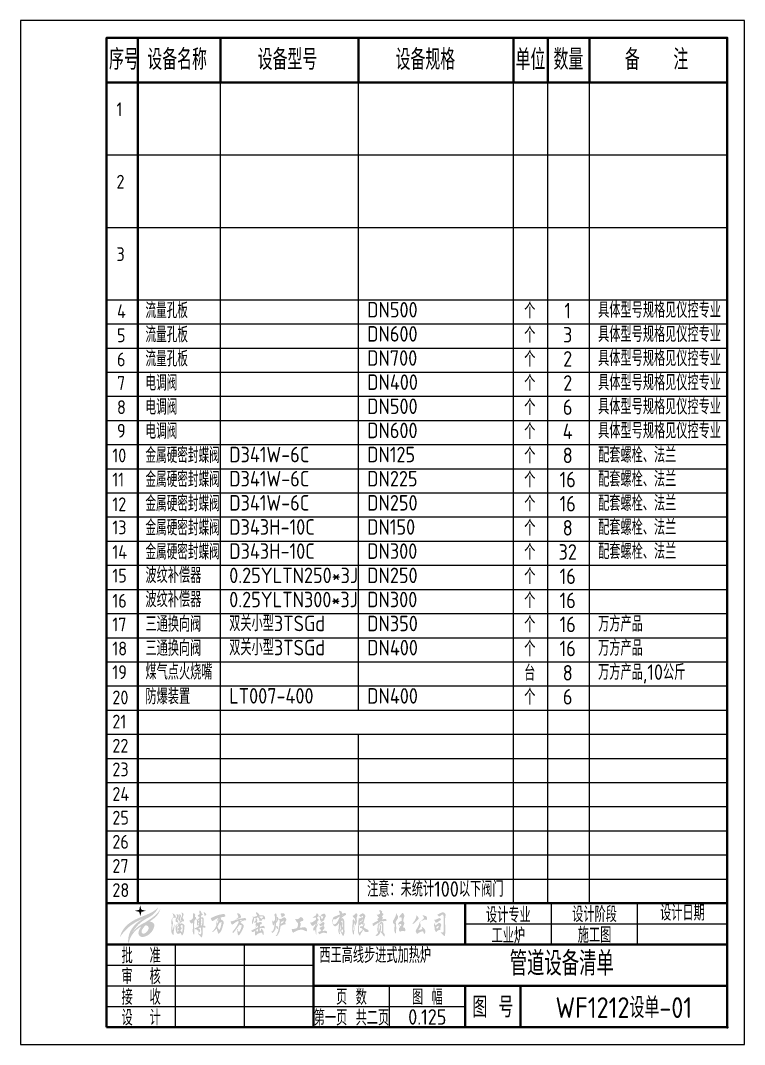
# Model space of a CAD drawing. Header units: millimetres. Extents: x 25792 to 46792, y 144 to 29844.
import ezdxf
from ezdxf.enums import TextEntityAlignment as Align

# ---------------------------------------------------------------- set-up
doc = ezdxf.new("R2010")
doc.units = ezdxf.units.MM
for name, color, linetype, lineweight in [('BIAOZHU', 3, 'Continuous', 25), ('SHI', 7, 'Continuous', 40), ('WEN', 3, 'Continuous', 20), ('XI', 2, 'Continuous', 20)]:
    doc.layers.add(name, color=color, linetype=linetype, lineweight=lineweight)
doc.styles.add('GB', font='gbenor.shx', dxfattribs={"bigfont": 'gbcbig.shx'})

# ---------------------------------------------------------------- blocks, each defined once
blk = doc.blocks.new('WFTB')
h = blk.add_hatch(color=256)
edge = h.paths.add_edge_path()
edge.add_line((4.99, 8.84), (5.27, 9.03))
edge.add_line((5.27, 9.03), (5.49, 9.16))
edge.add_line((5.49, 9.16), (5.66, 9.29))
edge.add_line((5.66, 9.29), (5.92, 9.5))
edge.add_line((5.92, 9.5), (6.09, 9.64))
edge.add_line((6.09, 9.64), (6.35, 9.88))
edge.add_line((6.35, 9.88), (6.55, 10.08))
edge.add_line((6.55, 10.08), (6.8, 10.37))
edge.add_line((6.8, 10.37), (6.99, 10.61))
edge.add_line((6.99, 10.61), (7.27, 11.04))
edge.add_line((7.27, 11.04), (7.34, 11.15))
edge.add_line((7.34, 11.15), (7.46, 11.39))
edge.add_line((7.46, 11.39), (7.53, 11.56))
edge.add_line((7.53, 11.56), (7.6, 11.73))
edge.add_line((7.6, 11.73), (7.64, 11.81))
edge.add_spline(control_points=[(7.64, 11.81), (7.25, 11.45), (6.58, 10.85), (5.48, 10.22), (4.06, 9.55), (2.04, 8.72), (-1.11, 7.4), (-3.77, 5.06), (-4.5, 2.84), (-4.72, 2.16)], knot_values=[0, 0, 0, 0, 1.604101, 2.678456, 3.780824, 6.311492, 9.22125, 14.086272, 16.204699, 16.204699, 16.204699, 16.204699], degree=3, periodic=0)
edge.add_spline(control_points=[(-4.72, 2.16), (-4.62, 2.32), (-4.39, 2.69), (-3.98, 3.23), (-3.57, 3.75), (-3.14, 4.23), (-2.63, 4.76), (-2.05, 5.32), (-1.31, 5.91), (-0.68, 6.4), (0.02, 6.82), (0.52, 7.18), (1.03, 7.4), (1.39, 7.61), (1.76, 7.76), (2.16, 7.96), (2.45, 8.06), (2.61, 8.12)], knot_values=[0, 0, 0, 0, 0.576689, 1.297224, 2.032502, 2.572085, 3.231268, 4.231433, 4.979622, 6.077618, 6.617233, 7.429954, 7.928997, 8.270938, 8.665934, 9.119152, 9.607991, 9.607991, 9.607991, 9.607991], degree=3, periodic=0)
edge.add_spline(control_points=[(2.61, 8.12), (2.57, 8.09), (2.44, 8), (2.17, 7.85), (1.82, 7.61), (1.45, 7.34), (1.15, 7.12), (0.91, 6.91), (0.65, 6.67), (0.35, 6.4), (0.05, 6.09), (-0.23, 5.78), (-0.48, 5.45), (-0.75, 5.09), (-0.96, 4.75), (-1.19, 4.37), (-1.35, 4.04), (-1.48, 3.7), (-1.62, 3.38), (-1.74, 2.99), (-1.84, 2.58), (-1.92, 2.23), (-1.97, 1.91), (-2, 1.58), (-2.02, 1.2), (-2.01, 0.82), (-1.99, 0.48), (-1.96, 0.19), (-1.92, 0), (-1.9, -0.09)], knot_values=[0, 0, 0, 0, 0.128958, 0.481621, 0.93778, 1.400486, 1.826356, 2.067748, 2.376321, 2.867729, 3.284465, 3.670247, 4.120371, 4.512962, 5.024892, 5.335181, 5.843147, 6.098574, 6.439204, 6.899326, 7.322092, 7.691363, 7.983163, 8.300005, 8.686315, 9.106504, 9.431813, 9.712843, 9.999173, 9.999173, 9.999173, 9.999173], degree=3, periodic=0)
edge.add_spline(control_points=[(-1.9, -0.09), (-1.88, 0.01), (-1.84, 0.24), (-1.78, 0.57), (-1.69, 0.93), (-1.58, 1.31), (-1.43, 1.71), (-1.25, 2.1), (-1.08, 2.46), (-0.88, 2.79), (-0.68, 3.11), (-0.45, 3.41), (-0.23, 3.71), (0.03, 4.01), (0.32, 4.32), (0.62, 4.61), (0.91, 4.85), (1.16, 5.06), (1.44, 5.25), (1.68, 5.42), (1.94, 5.57), (2.13, 5.67), (2.24, 5.73), (2.27, 5.75)], knot_values=[0.00022, 0.00022, 0.00022, 0.00022, 0.317577, 0.677635, 1.014873, 1.447079, 1.835842, 2.31047, 2.725703, 3.048681, 3.454171, 3.842246, 4.200846, 4.569288, 5.029229, 5.489121, 5.805622, 6.175091, 6.453893, 6.806286, 7.084977, 7.333686, 7.452258, 7.452258, 7.452258, 7.452258], degree=3, periodic=0)
edge.add_line((2.27, 5.75), (2.14, 5.59))
edge.add_line((2.14, 5.59), (1.98, 5.36))
edge.add_line((1.98, 5.36), (1.81, 5.08))
edge.add_line((1.81, 5.08), (1.64, 4.78))
edge.add_line((1.64, 4.78), (1.53, 4.53))
edge.add_line((1.53, 4.53), (1.44, 4.29))
edge.add_line((1.44, 4.29), (1.39, 4.12))
edge.add_line((1.39, 4.12), (1.36, 4))
edge.add_line((1.36, 4), (1.33, 3.81))
edge.add_line((1.33, 3.81), (1.32, 3.68))
edge.add_line((1.32, 3.68), (1.32, 3.58))
edge.add_line((1.32, 3.58), (1.32, 3.45))
edge.add_line((1.32, 3.45), (1.36, 3.26))
edge.add_line((1.36, 3.26), (1.39, 3.17))
edge.add_line((1.39, 3.17), (1.42, 3.07))
edge.add_line((1.42, 3.07), (1.47, 2.98))
edge.add_line((1.47, 2.98), (1.54, 2.87))
edge.add_line((1.54, 2.87), (1.65, 2.74))
edge.add_line((1.65, 2.74), (1.75, 2.64))
edge.add_line((1.75, 2.64), (1.86, 2.55))
edge.add_line((1.86, 2.55), (2.01, 2.48))
edge.add_line((2.01, 2.48), (2.17, 2.41))
edge.add_line((2.17, 2.41), (2.35, 2.36))
edge.add_line((2.35, 2.36), (2.5, 2.35))
edge.add_line((2.5, 2.35), (2.62, 2.34))
edge.add_line((2.62, 2.34), (2.86, 2.35))
edge.add_line((2.86, 2.35), (3.07, 2.39))
edge.add_line((3.07, 2.39), (3.22, 2.43))
edge.add_line((3.22, 2.43), (3.43, 2.49))
edge.add_line((3.43, 2.49), (3.61, 2.55))
edge.add_line((3.61, 2.55), (3.79, 2.63))
edge.add_line((3.79, 2.63), (3.98, 2.71))
edge.add_line((3.98, 2.71), (4.19, 2.82))
edge.add_line((4.19, 2.82), (4.43, 2.96))
edge.add_line((4.43, 2.96), (4.65, 3.11))
edge.add_line((4.65, 3.11), (4.8, 3.22))
edge.add_line((4.8, 3.22), (4.91, 3.3))
edge.add_line((4.91, 3.3), (5.03, 3.41))
edge.add_line((5.03, 3.41), (5.2, 3.58))
edge.add_line((5.2, 3.58), (5.32, 3.72))
edge.add_line((5.32, 3.72), (5.54, 3.98))
edge.add_line((5.54, 3.98), (5.67, 4.16))
edge.add_line((5.67, 4.16), (5.85, 4.43))
edge.add_line((5.85, 4.43), (5.99, 4.69))
edge.add_line((5.99, 4.69), (6.14, 4.96))
edge.add_line((6.14, 4.96), (6.22, 5.15))
edge.add_line((6.22, 5.15), (6.32, 5.43))
edge.add_line((6.32, 5.43), (6.37, 5.63))
edge.add_line((6.37, 5.63), (6.41, 5.88))
edge.add_line((6.41, 5.88), (6.43, 6.03))
edge.add_line((6.43, 6.03), (6.42, 6.21))
edge.add_line((6.42, 6.21), (6.38, 6.4))
edge.add_line((6.38, 6.4), (6.31, 6.55))
edge.add_line((6.31, 6.55), (6.21, 6.71))
edge.add_line((6.21, 6.71), (6.1, 6.8))
edge.add_line((6.1, 6.8), (6.02, 6.88))
edge.add_line((6.02, 6.88), (5.88, 6.99))
edge.add_line((5.88, 6.99), (5.73, 7.07))
edge.add_line((5.73, 7.07), (5.6, 7.13))
edge.add_line((5.6, 7.13), (5.44, 7.19))
edge.add_line((5.44, 7.19), (5.27, 7.23))
edge.add_line((5.27, 7.23), (5.1, 7.27))
edge.add_line((5.1, 7.27), (4.96, 7.28))
edge.add_line((4.96, 7.28), (4.93, 7.29))
edge.add_line((4.93, 7.29), (5.3, 7.58))
edge.add_line((5.3, 7.58), (5.61, 7.81))
edge.add_line((5.61, 7.81), (6.04, 8.12))
edge.add_line((6.04, 8.12), (6.31, 8.33))
edge.add_line((6.31, 8.33), (6.51, 8.5))
edge.add_line((6.51, 8.5), (6.88, 8.84))
edge.add_line((6.88, 8.84), (7.08, 9.04))
edge.add_line((7.08, 9.04), (7.3, 9.31))
edge.add_line((7.3, 9.31), (7.48, 9.53))
edge.add_line((7.48, 9.53), (7.61, 9.7))
edge.add_line((7.61, 9.7), (7.79, 9.99))
edge.add_line((7.79, 9.99), (7.88, 10.14))
edge.add_line((7.88, 10.14), (7.97, 10.3))
edge.add_line((7.97, 10.3), (8.09, 10.55))
edge.add_line((8.09, 10.55), (8.17, 10.74))
edge.add_line((8.17, 10.74), (8.24, 10.95))
edge.add_line((8.24, 10.95), (8.31, 11.19))
edge.add_line((8.31, 11.19), (8.33, 11.34))
edge.add_line((8.33, 11.34), (8.25, 11.18))
edge.add_line((8.25, 11.18), (8.14, 10.98))
edge.add_line((8.14, 10.98), (8.02, 10.8))
edge.add_line((8.02, 10.8), (7.88, 10.61))
edge.add_line((7.88, 10.61), (7.77, 10.46))
edge.add_line((7.77, 10.46), (7.64, 10.3))
edge.add_line((7.64, 10.3), (7.53, 10.16))
edge.add_line((7.53, 10.16), (7.41, 10.04))
edge.add_line((7.41, 10.04), (7.27, 9.89))
edge.add_line((7.27, 9.89), (7.13, 9.74))
edge.add_line((7.13, 9.74), (6.96, 9.58))
edge.add_line((6.96, 9.58), (6.84, 9.47))
edge.add_line((6.84, 9.47), (6.72, 9.36))
edge.add_line((6.72, 9.36), (6.61, 9.26))
edge.add_line((6.61, 9.26), (6.44, 9.1))
edge.add_line((6.44, 9.1), (6.24, 8.94))
edge.add_line((6.24, 8.94), (5.97, 8.73))
edge.add_line((5.97, 8.73), (5.69, 8.52))
edge.add_line((5.69, 8.52), (5.41, 8.3))
edge.add_line((5.41, 8.3), (5.1, 8.09))
edge.add_line((5.1, 8.09), (4.83, 7.91))
edge.add_line((4.83, 7.91), (4.51, 7.71))
edge.add_line((4.51, 7.71), (4.26, 7.55))
edge.add_line((4.26, 7.55), (4.05, 7.42))
edge.add_line((4.05, 7.42), (3.87, 7.29))
edge.add_line((3.87, 7.29), (3.74, 7.17))
edge.add_line((3.74, 7.17), (3.61, 7.08))
edge.add_line((3.61, 7.08), (3.42, 6.98))
edge.add_line((3.42, 6.98), (3.07, 6.85))
edge.add_line((3.07, 6.85), (2.83, 6.73))
edge.add_line((2.83, 6.73), (2.53, 6.57))
edge.add_line((2.53, 6.57), (2.23, 6.38))
edge.add_line((2.23, 6.38), (1.94, 6.2))
edge.add_line((1.94, 6.2), (1.71, 6.03))
edge.add_line((1.71, 6.03), (1.45, 5.84))
edge.add_line((1.45, 5.84), (1.27, 5.71))
edge.add_line((1.27, 5.71), (1.07, 5.55))
edge.add_line((1.07, 5.55), (0.87, 5.37))
edge.add_line((0.87, 5.37), (0.6, 5.14))
edge.add_line((0.6, 5.14), (0.43, 4.97))
edge.add_line((0.43, 4.97), (0.24, 4.77))
edge.add_line((0.24, 4.77), (0.03, 4.58))
edge.add_line((0.03, 4.58), (-0.16, 4.36))
edge.add_line((-0.16, 4.36), (-0.37, 4.1))
edge.add_line((-0.37, 4.1), (-0.54, 3.91))
edge.add_line((-0.54, 3.91), (-0.66, 3.74))
edge.add_line((-0.66, 3.74), (-0.47, 4.08))
edge.add_line((-0.47, 4.08), (-0.18, 4.52))
edge.add_line((-0.18, 4.52), (0.15, 4.99))
edge.add_line((0.15, 4.99), (0.45, 5.37))
edge.add_line((0.45, 5.37), (0.82, 5.82))
edge.add_line((0.82, 5.82), (0.99, 6))
edge.add_line((0.99, 6), (1.34, 6.39))
edge.add_line((1.34, 6.39), (1.59, 6.61))
edge.add_line((1.59, 6.61), (1.97, 6.94))
edge.add_line((1.97, 6.94), (2.19, 7.13))
edge.add_line((2.19, 7.13), (2.62, 7.46))
edge.add_line((2.62, 7.46), (2.88, 7.64))
edge.add_line((2.88, 7.64), (3.2, 7.86))
edge.add_line((3.2, 7.86), (3.4, 7.97))
edge.add_line((3.4, 7.97), (3.69, 8.14))
edge.add_line((3.69, 8.14), (3.96, 8.29))
edge.add_line((3.96, 8.29), (4.18, 8.4))
edge.add_line((4.18, 8.4), (4.6, 8.62))
edge.add_line((4.6, 8.62), (4.81, 8.73))
edge.add_line((4.81, 8.73), (4.99, 8.84))
edge = h.paths.add_edge_path(flags=16)
edge.add_spline(control_points=[(3.59, 6.09), (3.54, 6.05), (3.44, 5.94), (3.27, 5.79), (3.11, 5.55), (2.9, 5.33), (2.73, 5.07), (2.6, 4.84), (2.45, 4.65), (2.41, 4.44), (2.34, 4.28), (2.32, 4.11), (2.31, 3.98), (2.33, 3.87), (2.35, 3.79), (2.39, 3.71), (2.44, 3.62), (2.53, 3.57), (2.58, 3.5), (2.65, 3.45), (2.73, 3.45), (2.81, 3.4), (2.91, 3.42), (3.03, 3.4), (3.17, 3.46), (3.35, 3.5), (3.5, 3.61), (3.67, 3.7), (3.81, 3.84), (3.96, 3.95), (4.06, 4.08), (4.18, 4.21), (4.3, 4.36), (4.38, 4.55), (4.49, 4.72), (4.57, 4.9), (4.59, 5.09), (4.61, 5.28), (4.55, 5.45), (4.54, 5.6), (4.44, 5.7), (4.36, 5.81), (4.25, 5.89), (4.12, 5.98), (3.99, 6.02), (3.86, 6.06), (3.75, 6.08), (3.66, 6.1), (3.6, 6.1), (3.59, 6.09)], knot_values=[0, 0, 0, 0, 0.179278, 0.454672, 0.683785, 1.037385, 1.362657, 1.606457, 1.856482, 2.041206, 2.240242, 2.392082, 2.546066, 2.637618, 2.732147, 2.792884, 2.907148, 3.013232, 3.109274, 3.168308, 3.256225, 3.333596, 3.433212, 3.55094, 3.691524, 3.886275, 4.081177, 4.248212, 4.473136, 4.646488, 4.816432, 4.973593, 5.170986, 5.391753, 5.578195, 5.774956, 5.96702, 6.166258, 6.342055, 6.486991, 6.612864, 6.747929, 6.876627, 7.031167, 7.20022, 7.304754, 7.434414, 7.534807, 7.58925, 7.58925, 7.58925, 7.58925], degree=3, periodic=0)
blk.add_hatch(color=256).paths.add_polyline_path([(2.25, 11.14), (1.89, 12.52), (1.56, 11.11), (0.17, 10.77), (1.56, 10.43), (1.9, 9.03), (2.26, 10.44), (3.64, 10.76)])
blk = doc.blocks.new('A$C2E9364A1')
h = blk.add_hatch(color=256)
h.paths.add_polyline_path([(118, 235), (114, 240), (115, 245), (118, 249), (128, 269), (133, 279), (136, 289), (131, 304), (129, 306), (116, 311), (106, 308), (102, 303), (107, 300), (113, 293), (113, 292), (109, 273), (108, 270), (100, 256), (94, 250), (93, 240), (93, 231), (97, 216), (105, 211), (114, 209), (121, 203), (127, 199), (130, 204), (126, 222)])
h.paths.add_polyline_path([(152, 252), (150, 256), (150, 258), (159, 274), (164, 290), (159, 305), (148, 310), (139, 308), (135, 304), (138, 303), (142, 301), (144, 295), (140, 281), (134, 269), (130, 263), (128, 251), (130, 237), (136, 232), (145, 223), (150, 209), (146, 206), (134, 196), (122, 189), (117, 185), (155, 188), (149, 189), (142, 191), (148, 197), (160, 204), (163, 206), (175, 216), (179, 218), (193, 218), (159, 218), (156, 238)])
h.paths.add_polyline_path([(189, 257), (184, 264), (187, 276), (196, 299), (198, 307), (198, 308), (191, 324), (187, 329), (173, 333), (169, 332), (167, 330), (169, 328), (175, 319), (179, 306), (176, 290), (176, 289), (168, 273), (167, 271), (160, 255), (163, 241), (168, 232), (170, 229), (168, 225), (159, 218), (193, 218), (201, 220), (203, 224), (200, 243), (200, 245)])
h.paths.add_polyline_path([(91, 297), (82, 307), (69, 316), (64, 320), (53, 327), (53, 326), (54, 323), (55, 322), (62, 305), (67, 290), (69, 283), (66, 277), (61, 272), (69, 268), (82, 267), (90, 264), (97, 274), (97, 278)])
h.paths.add_polyline_path([(60, 202), (55, 221), (53, 229), (50, 247), (50, 248), (57, 263), (69, 268), (61, 272), (51, 261), (45, 249), (41, 235), (38, 219), (40, 200), (40, 198), (41, 182), (41, 156), (41, 154), (40, 128), (39, 116), (37, 99), (53, 105), (51, 114), (50, 132), (50, 136), (52, 156), (53, 161), (57, 179), (60, 197)])
h.paths.add_polyline_path([(74, 108), (75, 117), (76, 136), (76, 141), (79, 159), (81, 176), (80, 182), (78, 179), (77, 174), (72, 157), (65, 136), (60, 120), (55, 107), (53, 105), (37, 99), (37, 94), (42, 75), (45, 67), (53, 53), (63, 44), (67, 46), (68, 51), (68, 59), (67, 70), (69, 86), (70, 89)])
h.paths.add_polyline_path([(209, 153), (210, 159), (210, 161), (203, 177), (177, 174), (184, 167), (186, 149), (186, 134), (184, 111), (182, 94), (180, 80), (178, 77), (104, 77), (105, 73), (157, 69), (160, 67), (162, 63), (170, 48), (176, 38), (179, 37), (188, 47), (194, 60), (200, 80), (201, 87), (204, 106), (206, 125), (207, 137)])
h.paths.add_polyline_path([(147, 65), (157, 69), (105, 73), (115, 61), (128, 57), (135, 60)], flags=17)
h.paths.add_polyline_path([(115, 94), (115, 100), (114, 120), (115, 131), (112, 139), (108, 158), (107, 168), (112, 176), (115, 177), (129, 185), (117, 185), (107, 177), (102, 173), (97, 169), (92, 153), (94, 139), (95, 121), (96, 113), (98, 94), (104, 77), (178, 77), (119, 83)])
h.paths.add_polyline_path([(177, 174), (203, 177), (200, 181), (187, 189), (185, 190), (171, 193), (165, 192), (155, 188), (117, 185), (129, 185), (127, 171), (127, 171), (119, 159), (139, 155), (140, 147), (139, 139), (127, 129), (117, 121), (122, 111), (122, 111), (135, 102), (135, 102), (129, 90), (119, 83), (178, 77), (173, 84), (169, 90), (155, 97), (158, 107), (158, 107), (169, 120), (173, 128), (169, 138), (161, 146), (158, 150), (159, 154), (160, 161), (164, 167), (176, 174)])
h.paths.add_polyline_path([(139, 155), (119, 159), (112, 139), (115, 131), (118, 140), (127, 151)], flags=17)
h = blk.add_hatch(color=256)
h.paths.add_polyline_path([(357, 252), (361, 260), (358, 270), (357, 271), (345, 278), (346, 285), (348, 302), (348, 306), (343, 313), (337, 322), (330, 325), (322, 326), (319, 320), (320, 314), (320, 298), (320, 284), (318, 261), (317, 259), (304, 248), (294, 238), (291, 236), (279, 230), (338, 228), (349, 241)])
h.paths.add_polyline_path([(338, 228), (279, 230), (275, 231), (272, 232), (271, 231), (278, 215), (283, 207), (294, 197), (305, 191), (307, 191), (318, 206), (336, 207)])
h.paths.add_polyline_path([(336, 207), (318, 206), (318, 190), (318, 170), (318, 152), (318, 135), (317, 120), (316, 104), (316, 101), (317, 82), (322, 64), (324, 57), (331, 45), (336, 52), (336, 53), (338, 72), (338, 73), (337, 89), (336, 113), (335, 128), (334, 148), (334, 167), (334, 169), (334, 187)])
h.paths.add_polyline_path([(440, 320), (439, 321), (425, 324), (426, 337), (426, 340), (419, 354), (407, 358), (402, 357), (401, 344), (403, 331), (406, 322), (405, 314), (390, 303), (381, 299), (379, 299), (377, 298), (380, 294), (393, 279), (404, 278), (403, 267), (398, 263), (431, 256), (437, 253), (440, 244), (439, 230), (439, 211), (438, 191), (437, 169), (432, 169), (418, 166), (453, 165), (456, 184), (457, 194), (458, 217), (458, 228), (459, 244), (458, 256), (450, 269), (440, 273), (424, 273), (424, 292), (428, 296), (442, 303), (444, 310)])
h.paths.add_polyline_path([(489, 316), (478, 329), (471, 334), (460, 339), (455, 337), (456, 332), (461, 324), (466, 308), (465, 303), (466, 298), (468, 295), (473, 294), (486, 297), (491, 309)])
h.paths.add_polyline_path([(384, 230), (388, 238), (378, 238), (373, 245), (361, 253), (363, 245), (368, 235), (372, 218), (386, 222)])
h.paths.add_polyline_path([(425, 215), (428, 226), (423, 235), (423, 252), (431, 256), (398, 263), (386, 252), (402, 243), (401, 234), (398, 232), (386, 222), (372, 218), (370, 201), (369, 190), (369, 189), (373, 171), (379, 158), (380, 161), (382, 176), (383, 206)])
h.paths.add_polyline_path([(386, 252), (378, 238), (388, 238), (402, 243)], flags=17)
h.paths.add_polyline_path([(424, 205), (425, 215), (383, 206), (396, 201), (398, 193), (388, 183), (387, 176), (387, 172), (396, 163), (395, 158), (380, 148), (366, 140), (424, 140), (425, 122), (425, 103), (426, 85), (426, 74), (424, 58), (415, 53), (442, 45), (443, 62), (444, 83), (445, 110), (445, 141), (445, 141), (481, 145), (478, 157), (470, 164), (468, 165), (453, 165), (418, 166), (421, 178), (429, 184), (426, 193)])
h.paths.add_polyline_path([(402, 136), (411, 139), (424, 140), (366, 140), (354, 134), (345, 131), (342, 126), (349, 119), (370, 117), (368, 110), (371, 105), (384, 102), (394, 98), (388, 88), (387, 84), (388, 78), (392, 76), (394, 76), (406, 82), (407, 83), (413, 100), (413, 104), (405, 119), (398, 124), (384, 125), (388, 129)])
h.paths.add_polyline_path([(370, 117), (349, 119), (362, 115)], flags=17)
h.paths.add_polyline_path([(440, 33), (442, 45), (415, 53), (412, 54), (399, 58), (391, 63), (379, 73), (380, 70), (390, 54), (400, 41), (410, 31), (415, 26), (425, 13), (427, 10), (429, 11), (438, 26)])
h.paths.add_polyline_path([(481, 145), (445, 141), (460, 140), (472, 137), (476, 136)])
h = blk.add_hatch(color=256)
h.paths.add_polyline_path([(734, 280), (738, 294), (730, 309), (727, 313), (714, 317), (703, 314), (690, 310), (689, 310), (679, 309), (666, 306), (651, 303), (634, 297), (634, 297), (619, 292), (605, 287), (591, 281), (579, 275), (568, 270), (555, 265), (549, 264), (647, 264), (641, 254), (657, 254), (662, 250), (657, 242), (642, 240), (648, 224), (686, 213), (689, 206), (687, 187), (685, 176), (681, 158), (678, 148), (672, 130), (665, 115), (660, 112), (688, 105), (695, 122), (701, 142), (707, 165), (709, 173), (716, 190), (718, 201), (717, 209), (709, 225), (708, 227), (697, 237), (683, 243), (682, 251), (677, 271), (693, 274), (707, 277), (716, 278)])
h.paths.add_polyline_path([(621, 253), (634, 259), (647, 264), (549, 264), (552, 254), (557, 239), (564, 229), (570, 224), (571, 224), (579, 228), (593, 235), (611, 247)], flags=17)
h.paths.add_polyline_path([(681, 92), (688, 105), (660, 112), (655, 115), (646, 127), (635, 149), (640, 159), (650, 178), (628, 180), (628, 194), (629, 208), (633, 225), (642, 240), (657, 242), (647, 246), (657, 254), (641, 254), (633, 239), (627, 222), (624, 206), (622, 187), (622, 165), (617, 154), (609, 139), (626, 131), (627, 124), (631, 105), (637, 87), (640, 78), (645, 64), (651, 60), (653, 60), (662, 67), (676, 83)])
h.paths.add_polyline_path([(626, 131), (609, 139), (599, 122), (591, 112), (581, 98), (571, 88), (569, 84), (572, 82), (575, 83), (590, 91), (593, 93), (602, 102), (613, 115)])
h.paths.add_polyline_path([(662, 204), (674, 205), (682, 210), (686, 213), (648, 224), (628, 180), (650, 178), (658, 193)], flags=17)
h = blk.add_hatch(color=256)
h.paths.add_polyline_path([(937, 297), (936, 297), (927, 311), (924, 314), (910, 321), (905, 323), (892, 326), (890, 324), (895, 309), (897, 304), (904, 287), (907, 278), (907, 276), (895, 263), (894, 262), (882, 253), (869, 247), (867, 245), (870, 243), (930, 263), (938, 269), (941, 280)])
h.paths.add_polyline_path([(879, 213), (881, 214), (894, 221), (908, 225), (840, 226), (828, 222), (819, 218), (808, 216), (808, 211), (814, 192), (816, 186), (826, 177), (838, 183), (844, 188), (858, 198), (870, 207)])
h.paths.add_polyline_path([(814, 222), (811, 225), (808, 216), (819, 218), (816, 219)], flags=17)
h.paths.add_polyline_path([(923, 178), (899, 183), (890, 167), (879, 149), (870, 134), (859, 119), (849, 107), (841, 97), (860, 93), (870, 106), (881, 120), (883, 122), (891, 134), (901, 147), (911, 162)], flags=17)
h.paths.add_polyline_path([(860, 93), (841, 97), (838, 98), (834, 88), (832, 73), (835, 68), (838, 69), (840, 70), (853, 84)])
h.paths.add_polyline_path([(942, 198), (934, 207), (939, 211), (951, 220), (932, 221), (922, 231), (926, 233), (941, 237), (952, 239), (881, 240), (869, 237), (853, 231), (840, 226), (908, 225), (907, 220), (912, 209), (907, 198), (899, 183), (923, 178), (927, 175), (940, 171), (948, 170), (949, 164), (947, 148), (946, 142), (940, 124), (937, 116), (929, 100), (920, 86), (915, 84), (896, 73), (899, 56), (904, 40), (908, 38), (908, 38), (920, 47), (926, 53), (935, 66), (946, 84), (950, 92), (960, 110), (965, 121), (969, 135), (976, 149), (978, 155), (973, 173), (972, 175), (961, 186), (956, 189)])
h.paths.add_polyline_path([(903, 93), (899, 102), (895, 123), (893, 129), (890, 118), (891, 110), (893, 88), (896, 73), (915, 84), (914, 84)], flags=17)
h.paths.add_polyline_path([(1002, 257), (999, 260), (985, 264), (977, 262), (976, 261), (962, 258), (950, 257), (937, 255), (923, 252), (910, 249), (896, 245), (881, 240), (952, 239), (955, 238), (954, 236), (945, 229), (945, 228), (932, 221), (951, 220), (964, 227), (978, 231), (991, 233), (1005, 235), (1008, 244)])
h = blk.add_hatch(color=256)
h.paths.add_polyline_path([(1180, 298), (1179, 302), (1171, 318), (1160, 328), (1148, 335), (1137, 338), (1133, 334), (1137, 321), (1139, 315), (1149, 300), (1151, 291), (1150, 290), (1134, 285), (1124, 282), (1112, 277), (1156, 273), (1156, 273), (1168, 263), (1173, 259), (1176, 244), (1178, 230), (1185, 226), (1187, 226), (1201, 228), (1213, 231), (1214, 235), (1212, 247), (1230, 248), (1236, 249), (1204, 254), (1203, 255), (1192, 266), (1187, 270), (1170, 279), (1171, 279), (1186, 282), (1199, 284), (1212, 285), (1245, 285), (1236, 293)])
h.paths.add_polyline_path([(1109, 243), (1110, 250), (1109, 256), (1117, 267), (1106, 268), (1100, 283), (1094, 286), (1092, 283), (1094, 273), (1096, 265), (1092, 247), (1092, 245), (1085, 229), (1084, 227), (1082, 208), (1082, 197), (1088, 186), (1090, 187), (1092, 189), (1098, 207), (1106, 231)])
h.paths.add_polyline_path([(1153, 233), (1149, 247), (1141, 257), (1137, 262), (1141, 265), (1156, 273), (1112, 277), (1106, 268), (1117, 267), (1121, 264), (1129, 261), (1132, 249), (1133, 242), (1129, 230), (1119, 222), (1119, 222), (1115, 205), (1116, 197), (1120, 198), (1127, 203), (1141, 211), (1146, 215), (1147, 220), (1151, 225)])
h.paths.add_polyline_path([(1252, 274), (1245, 285), (1212, 285), (1223, 283), (1227, 275), (1219, 264), (1216, 262), (1204, 254), (1236, 249), (1241, 248), (1247, 246), (1252, 249), (1254, 256)])
h.paths.add_polyline_path([(1223, 298), (1216, 299), (1201, 299), (1193, 299), (1180, 298), (1236, 293)], flags=17)
h.paths.add_polyline_path([(1206, 208), (1204, 209), (1191, 213), (1185, 212), (1181, 210), (1168, 205), (1154, 201), (1213, 196)], flags=17)
h.paths.add_polyline_path([(1206, 185), (1213, 196), (1154, 201), (1146, 215), (1141, 211), (1141, 207), (1134, 193), (1129, 182), (1128, 168), (1161, 165), (1162, 163), (1163, 143), (1186, 150), (1187, 163), (1186, 177), (1195, 180)])
h.paths.add_polyline_path([(1161, 165), (1147, 164), (1141, 157), (1127, 145), (1121, 139), (1124, 138), (1124, 138), (1138, 146), (1150, 154)])
h.paths.add_polyline_path([(1128, 168), (1135, 163), (1147, 164), (1161, 165)])
h.paths.add_polyline_path([(1201, 134), (1213, 135), (1249, 136), (1249, 137), (1244, 154), (1233, 163), (1186, 150), (1163, 143), (1150, 138), (1135, 131), (1122, 125), (1163, 123), (1162, 110), (1159, 91), (1183, 98), (1183, 109), (1184, 130), (1186, 131)])
h.paths.add_polyline_path([(1151, 117), (1163, 123), (1122, 125), (1109, 119), (1098, 113), (1087, 106), (1082, 105), (1126, 103), (1125, 94), (1121, 74), (1120, 64), (1120, 62), (1124, 44), (1133, 36), (1144, 45), (1147, 49), (1155, 56), (1166, 63), (1179, 68), (1195, 72), (1213, 75), (1143, 84), (1142, 91), (1139, 111)])
h.paths.add_polyline_path([(1126, 103), (1082, 105), (1080, 105), (1078, 106), (1074, 102), (1079, 87), (1090, 80), (1093, 81), (1107, 86), (1114, 91)])
h.paths.add_polyline_path([(1225, 103), (1216, 116), (1215, 117), (1203, 126), (1200, 119), (1201, 101), (1197, 101), (1183, 98), (1159, 91), (1152, 88), (1143, 84), (1213, 75), (1217, 63), (1223, 49), (1231, 43), (1232, 44), (1236, 60), (1235, 72), (1231, 91)])
h.paths.add_polyline_path([(1249, 136), (1213, 135), (1220, 135), (1233, 133), (1245, 130)], flags=17)
h = blk.add_hatch(color=256)
h.paths.add_polyline_path([(1402, 294), (1402, 299), (1398, 317), (1388, 322), (1376, 315), (1376, 314), (1381, 301), (1383, 300), (1383, 284), (1383, 282), (1383, 264), (1381, 241), (1378, 236), (1369, 222), (1363, 216), (1348, 210), (1378, 208), (1394, 203), (1399, 202), (1400, 203), (1410, 216), (1414, 223), (1396, 226), (1396, 231), (1398, 252), (1400, 269), (1420, 270), (1415, 274), (1401, 277)])
h.paths.add_polyline_path([(1376, 314), (1372, 296), (1374, 285), (1376, 290), (1378, 298), (1381, 301)], flags=17)
h.paths.add_polyline_path([(1427, 251), (1426, 254), (1420, 270), (1400, 269), (1405, 255), (1402, 237), (1396, 226), (1414, 223), (1420, 237), (1425, 243)], flags=17)
h.paths.add_polyline_path([(1359, 218), (1352, 228), (1347, 230), (1345, 225), (1346, 220), (1348, 210), (1363, 216)])
h.paths.add_polyline_path([(1378, 208), (1348, 210), (1347, 205), (1347, 201), (1347, 199), (1352, 180), (1353, 177), (1362, 166), (1366, 168), (1372, 182)])
h.paths.add_polyline_path([(1394, 203), (1378, 208), (1377, 192), (1375, 170), (1372, 151), (1368, 134), (1364, 120), (1359, 108), (1349, 93), (1341, 88), (1334, 87), (1339, 78), (1348, 71), (1351, 72), (1365, 85), (1373, 96), (1382, 107), (1384, 110), (1388, 125), (1390, 151), (1409, 154), (1391, 156), (1392, 166), (1394, 186)])
h.paths.add_polyline_path([(1415, 150), (1413, 164), (1409, 154), (1390, 151), (1399, 139), (1408, 126), (1417, 121), (1424, 124), (1426, 130), (1425, 136)], flags=17)
h.paths.add_polyline_path([(1338, 88), (1336, 89), (1334, 87), (1341, 88)])
h.paths.add_polyline_path([(1402, 158), (1391, 156), (1409, 154)], flags=16)
h.paths.add_polyline_path([(1510, 303), (1503, 317), (1495, 322), (1481, 324), (1479, 324), (1465, 323), (1453, 320), (1452, 318), (1456, 309), (1458, 305), (1466, 287), (1460, 280), (1466, 278), (1470, 272), (1480, 277), (1490, 284), (1500, 290), (1507, 295)])
h.paths.add_polyline_path([(1447, 254), (1444, 253), (1434, 250), (1430, 248), (1457, 248)], flags=17)
h.paths.add_polyline_path([(1528, 240), (1527, 246), (1519, 263), (1513, 269), (1502, 275), (1497, 273), (1497, 273), (1484, 265), (1482, 264), (1470, 257), (1457, 248), (1430, 248), (1434, 242), (1442, 231), (1441, 214), (1439, 191), (1436, 171), (1434, 151), (1431, 133), (1427, 117), (1423, 102), (1423, 100), (1416, 78), (1409, 60), (1402, 46), (1394, 36), (1390, 30), (1395, 28), (1402, 29), (1412, 39), (1418, 47), (1427, 61), (1432, 70), (1439, 87), (1443, 100), (1447, 120), (1448, 125), (1451, 144), (1454, 165), (1473, 169), (1474, 170), (1488, 177), (1494, 178), (1507, 180), (1514, 180), (1519, 181), (1521, 185), (1521, 187), (1455, 188), (1456, 194), (1460, 213), (1473, 217), (1486, 227), (1494, 232)])
h.paths.add_polyline_path([(1516, 216), (1524, 230), (1528, 240), (1494, 232), (1496, 230), (1494, 224), (1485, 204), (1483, 203), (1472, 197), (1455, 188), (1521, 187), (1512, 203)], flags=17)
h.paths.add_polyline_path([(1473, 169), (1454, 165), (1463, 164)], flags=17)
h = blk.add_hatch(color=256)
h.paths.add_polyline_path([(1728, 271), (1726, 272), (1713, 275), (1706, 271), (1700, 263), (1687, 254), (1678, 250), (1665, 247), (1748, 242), (1743, 259), (1740, 263)])
h.paths.add_polyline_path([(1721, 221), (1723, 222), (1736, 225), (1743, 227), (1747, 233), (1748, 241), (1748, 242), (1665, 247), (1663, 247), (1651, 251), (1648, 252), (1645, 248), (1646, 240), (1656, 222), (1666, 208), (1677, 200), (1680, 183), (1679, 174), (1675, 154), (1671, 144), (1661, 131), (1651, 128), (1633, 123), (1621, 120), (1614, 120), (1598, 114), (1722, 112), (1735, 111), (1749, 107), (1761, 101), (1763, 100), (1777, 95), (1779, 95), (1792, 91), (1796, 95), (1797, 103), (1797, 107), (1791, 125), (1787, 132), (1701, 138), (1706, 152), (1713, 170), (1715, 186), (1711, 199), (1705, 207), (1709, 213)])
h.paths.add_polyline_path([(1670, 101), (1682, 105), (1696, 109), (1710, 111), (1722, 112), (1598, 114), (1598, 109), (1604, 90), (1608, 82), (1618, 74), (1626, 77), (1630, 81), (1641, 88), (1655, 94)])
h.paths.add_polyline_path([(1774, 140), (1774, 140), (1760, 145), (1755, 149), (1755, 145), (1754, 142), (1753, 142), (1737, 141), (1730, 140), (1717, 139), (1701, 138), (1787, 132)], flags=17)
h.paths.add_polyline_path([(1614, 120), (1608, 121), (1604, 122), (1598, 114)])
h = blk.add_hatch(color=256)
h.paths.add_polyline_path([(1948, 292), (1942, 303), (1937, 317), (1924, 321), (1914, 320), (1913, 317), (1914, 313), (1916, 309), (1915, 305), (1903, 292), (1894, 286), (1881, 279), (1866, 273), (1907, 272), (1912, 255), (1911, 243), (1905, 237), (1893, 227), (1879, 218), (1866, 209), (1858, 205), (1839, 200), (1839, 200), (1908, 195), (1907, 188), (1903, 170), (1897, 160), (1917, 162), (1918, 166), (1923, 185), (1927, 200), (1931, 221), (1934, 223), (1944, 233), (1946, 243), (1940, 251), (1932, 256), (1932, 258), (1926, 277), (1930, 277), (1943, 282)])
h.paths.add_polyline_path([(1907, 272), (1866, 273), (1864, 271), (1872, 270), (1880, 268), (1891, 267), (1893, 267)], flags=17)
h.paths.add_polyline_path([(1908, 195), (1839, 200), (1846, 183), (1849, 176), (1859, 165), (1871, 161), (1872, 161), (1885, 169), (1886, 170), (1895, 180)])
h.paths.add_polyline_path([(1858, 205), (1850, 207), (1844, 209), (1840, 207), (1839, 200)])
h.paths.add_polyline_path([(1927, 156), (1931, 164), (1939, 182), (1940, 185), (1944, 202), (1944, 203), (1937, 193), (1935, 189), (1926, 174), (1917, 162), (1897, 160), (1887, 143), (1878, 135), (1875, 115), (1902, 114), (1904, 111), (1904, 99), (1906, 78), (1909, 63), (1915, 47), (1917, 60), (1918, 62), (1918, 81), (1918, 82), (1917, 102), (1917, 103), (1915, 123), (1918, 139), (1919, 140)])
h.paths.add_polyline_path([(1897, 108), (1902, 114), (1875, 115), (1876, 110), (1881, 98), (1888, 100)], flags=17)
h.paths.add_polyline_path([(1980, 264), (1975, 280), (1971, 285), (1959, 291), (1955, 289), (1954, 282), (1957, 275), (1962, 269), (1963, 258), (1963, 257), (1966, 238), (1969, 230), (1982, 229), (1986, 223), (1981, 217), (1978, 213), (1970, 202), (1966, 196), (1967, 196), (1975, 204), (1980, 209), (1993, 218), (1994, 219), (2006, 227), (2014, 233), (2020, 240), (1981, 251)])
h.paths.add_polyline_path([(2035, 303), (2026, 316), (2015, 321), (2007, 318), (1997, 314), (1994, 313), (1981, 306), (1973, 299), (1977, 294), (1985, 288), (2009, 286), (2009, 285), (2004, 273), (1997, 256), (1995, 255), (1981, 251), (2020, 240), (2022, 254), (2029, 267), (2036, 280), (2039, 290)])
h.paths.add_polyline_path([(2007, 286), (2009, 286), (1985, 288), (1995, 283)], flags=17)
h.paths.add_polyline_path([(1982, 229), (1969, 230), (1978, 213), (1981, 217), (1980, 219)], flags=17)
h.paths.add_polyline_path([(2023, 193), (2023, 193), (2015, 208), (2014, 209), (2001, 213), (1992, 205), (1987, 200), (1987, 199), (1974, 191), (1962, 184), (2019, 183)])
h.paths.add_polyline_path([(2019, 183), (1962, 184), (1959, 186), (1957, 188), (1954, 186), (1953, 180), (1953, 178), (1994, 174), (1995, 168), (1993, 153), (1980, 148), (1970, 142), (1960, 135), (1957, 128), (1964, 119), (1976, 113), (1980, 107), (1972, 95), (1970, 92), (1957, 86), (1953, 86), (1948, 85), (1944, 80), (1943, 73), (2009, 72), (2017, 72), (2029, 71), (2032, 70), (2046, 66), (2053, 68), (2056, 76), (2051, 90), (2049, 94), (1997, 94), (1999, 102), (2004, 107), (2014, 122), (2020, 129), (2023, 140), (2020, 151), (2012, 157), (2014, 172)])
h.paths.add_polyline_path([(1991, 171), (1994, 174), (1953, 178), (1961, 164), (1963, 162), (1976, 156), (1981, 158)], flags=17)
h.paths.add_polyline_path([(2035, 98), (2027, 98), (2014, 97), (1997, 94), (2049, 94)], flags=17)
h.paths.add_polyline_path([(2009, 72), (1943, 73), (1947, 61), (1956, 53), (1963, 56), (1973, 63), (1986, 68), (1995, 71)])
h = blk.add_hatch(color=256)
h.paths.add_polyline_path([(2255, 320), (2251, 329), (2243, 343), (2239, 347), (2226, 355), (2224, 355), (2211, 359), (2209, 357), (2212, 341), (2213, 339), (2219, 322), (2224, 309), (2217, 307), (2204, 302), (2191, 297), (2177, 291), (2254, 293), (2256, 302), (2261, 304), (2301, 304), (2303, 311)])
h.paths.add_polyline_path([(2283, 330), (2282, 330), (2282, 330), (2272, 325), (2255, 320), (2303, 311), (2295, 324)])
h.paths.add_polyline_path([(2203, 273), (2220, 284), (2275, 289), (2285, 296), (2295, 301), (2301, 304), (2261, 304), (2262, 302), (2254, 293), (2177, 291), (2143, 277), (2133, 266), (2130, 254), (2142, 250), (2150, 248), (2160, 245), (2169, 249), (2170, 250), (2178, 256), (2189, 264)])
h.paths.add_polyline_path([(2137, 247), (2142, 250), (2130, 254), (2124, 239), (2120, 224), (2121, 216), (2126, 195), (2132, 179), (2149, 181), (2146, 181), (2134, 190), (2132, 193), (2127, 209), (2127, 212), (2131, 231)])
h.paths.add_polyline_path([(2197, 181), (2209, 198), (2183, 206), (2171, 192), (2160, 184), (2149, 181), (2132, 179), (2141, 166), (2146, 161), (2159, 156), (2164, 156), (2174, 161), (2185, 169)])
h.paths.add_polyline_path([(2268, 250), (2259, 259), (2250, 262), (2241, 255), (2209, 255), (2201, 238), (2194, 223), (2185, 210), (2233, 210), (2234, 212), (2244, 225), (2253, 232), (2275, 237)])
h.paths.add_polyline_path([(2278, 221), (2275, 237), (2253, 232), (2257, 228), (2257, 228), (2259, 216), (2260, 188), (2261, 178), (2262, 158), (2262, 138), (2262, 120), (2262, 94), (2261, 81), (2258, 74), (2280, 71), (2282, 89), (2282, 91), (2280, 113), (2279, 128), (2278, 146), (2278, 147), (2277, 164), (2277, 186), (2277, 205)])
h.paths.add_polyline_path([(2250, 271), (2262, 280), (2275, 289), (2220, 284), (2216, 273), (2209, 255), (2241, 255), (2246, 267)], flags=17)
h.paths.add_polyline_path([(2229, 166), (2236, 179), (2209, 189), (2207, 161), (2205, 139), (2204, 123), (2202, 114), (2201, 100), (2202, 92), (2207, 71), (2210, 60), (2217, 49), (2221, 58), (2221, 59), (2220, 80), (2220, 83), (2219, 102), (2219, 122), (2225, 122), (2222, 139), (2223, 148)])
h.paths.add_polyline_path([(2280, 71), (2258, 74), (2248, 80), (2245, 83), (2236, 98), (2238, 99), (2231, 107), (2225, 122), (2219, 122), (2224, 107), (2230, 89), (2232, 85), (2239, 69), (2248, 53), (2254, 42), (2261, 31), (2264, 29), (2266, 30), (2275, 49), (2276, 52)])
h.paths.add_polyline_path([(2259, 118), (2261, 130), (2241, 128), (2242, 127), (2241, 124), (2231, 107), (2238, 99), (2251, 107)])
h.paths.add_polyline_path([(2253, 152), (2249, 158), (2251, 165), (2254, 173), (2256, 191), (2256, 192), (2252, 206), (2239, 211), (2233, 210), (2185, 210), (2183, 206), (2209, 198), (2209, 189), (2236, 179), (2237, 177), (2233, 167), (2229, 150), (2231, 134), (2236, 125), (2238, 126), (2241, 128), (2261, 130), (2259, 143)])
h = blk.add_hatch(color=256)
h.paths.add_polyline_path([(2445, 285), (2449, 301), (2449, 306), (2442, 320), (2441, 320), (2428, 325), (2420, 319), (2419, 317), (2409, 304), (2403, 300), (2390, 294), (2387, 290), (2393, 276), (2398, 269), (2411, 263), (2414, 261), (2414, 255), (2416, 244), (2420, 231), (2423, 221), (2420, 215), (2440, 210), (2442, 226), (2439, 245), (2437, 257), (2439, 272)])
h.paths.add_polyline_path([(2440, 210), (2420, 215), (2413, 220), (2407, 233), (2407, 237), (2400, 248), (2393, 243), (2387, 233), (2387, 230), (2385, 208), (2406, 204), (2410, 191), (2417, 173), (2413, 159), (2408, 140), (2405, 121), (2401, 102), (2399, 98), (2406, 93), (2407, 107), (2410, 125), (2414, 146), (2418, 170), (2426, 171), (2434, 191)])
h.paths.add_polyline_path([(2406, 204), (2385, 208), (2385, 191), (2384, 167), (2384, 147), (2383, 130), (2382, 118), (2382, 105), (2382, 102), (2385, 82), (2386, 73), (2392, 56), (2399, 46), (2401, 48), (2404, 63), (2406, 92), (2406, 93), (2399, 98), (2396, 105), (2395, 118), (2396, 134), (2397, 141), (2400, 162), (2400, 165), (2403, 182)])
h.paths.add_polyline_path([(2426, 171), (2418, 170), (2422, 168)], flags=17)
h.paths.add_polyline_path([(2540, 310), (2529, 320), (2516, 323), (2510, 322), (2495, 314), (2483, 307), (2473, 298), (2468, 287), (2469, 287), (2471, 288), (2475, 289), (2513, 290), (2520, 294), (2550, 294)])
h.paths.add_polyline_path([(2513, 290), (2475, 289), (2483, 283), (2494, 277), (2503, 282)], flags=17)
h.paths.add_polyline_path([(2551, 287), (2550, 294), (2520, 294), (2522, 289), (2522, 288), (2520, 267), (2489, 262), (2479, 256), (2465, 255), (2518, 249), (2515, 231), (2511, 225), (2533, 223), (2539, 245), (2539, 247), (2546, 270), (2550, 282)])
h.paths.add_polyline_path([(2520, 267), (2508, 274), (2501, 271), (2489, 262)], flags=17)
h.paths.add_polyline_path([(2472, 264), (2465, 255), (2479, 256)], flags=17)
h.paths.add_polyline_path([(2510, 241), (2518, 249), (2465, 255), (2463, 243), (2461, 220), (2461, 214), (2461, 200), (2460, 183), (2458, 163), (2457, 138), (2455, 110), (2455, 97), (2455, 85), (2459, 67), (2473, 76), (2469, 81), (2467, 99), (2467, 102), (2467, 122), (2467, 130), (2468, 150), (2471, 167), (2485, 175), (2497, 184), (2507, 193), (2523, 195), (2476, 200), (2478, 216), (2484, 219), (2497, 228), (2501, 231)])
h.paths.add_polyline_path([(2533, 223), (2511, 225), (2501, 231), (2497, 228), (2504, 216), (2503, 215), (2491, 210), (2476, 200), (2523, 195), (2527, 205)])
h.paths.add_polyline_path([(2523, 195), (2507, 193), (2506, 186), (2508, 179), (2512, 175), (2516, 177), (2516, 178)], flags=17)
h.paths.add_polyline_path([(2542, 179), (2539, 193), (2533, 199), (2528, 197), (2526, 192), (2527, 187), (2527, 180), (2525, 170), (2514, 154), (2480, 144), (2484, 135), (2494, 133), (2505, 129), (2506, 129), (2518, 118), (2516, 115), (2523, 113), (2527, 107), (2539, 94), (2541, 91), (2552, 82), (2563, 80), (2566, 80), (2580, 82), (2592, 87), (2594, 95), (2590, 106), (2589, 106), (2577, 115), (2565, 120), (2551, 127), (2539, 134), (2530, 142), (2532, 156), (2539, 166)])
h.paths.add_polyline_path([(2518, 101), (2523, 113), (2516, 115), (2506, 103), (2493, 90), (2482, 81), (2473, 76), (2459, 67), (2462, 60), (2470, 45), (2480, 35), (2484, 41), (2488, 50), (2496, 66), (2506, 82)])
h.paths.add_polyline_path([(2514, 154), (2514, 154), (2501, 158), (2500, 158), (2487, 155), (2480, 144)], flags=17)
h = blk.add_hatch(color=256)
h.paths.add_polyline_path([(2824, 241), (2764, 244), (2764, 245), (2775, 257), (2778, 264), (2777, 268), (2768, 282), (2766, 286), (2773, 294), (2782, 301), (2784, 308), (2783, 316), (2780, 321), (2773, 325), (2768, 329), (2767, 333), (2768, 337), (2769, 344), (2766, 351), (2754, 360), (2753, 360), (2740, 366), (2734, 362), (2732, 354), (2737, 342), (2742, 333), (2741, 321), (2722, 310), (2711, 307), (2699, 305), (2707, 290), (2715, 280), (2727, 269), (2724, 266), (2713, 256), (2707, 254), (2704, 251), (2712, 237), (2715, 230), (2708, 226), (2691, 218), (2677, 210), (2667, 204), (2659, 199), (2650, 195), (2644, 192), (2643, 187), (2645, 172), (2652, 159), (2664, 165), (2669, 168), (2678, 175), (2691, 183), (2705, 192), (2722, 203), (2728, 203), (2731, 206), (2744, 216), (2748, 218), (2760, 221), (2776, 223), (2801, 224), (2812, 225), (2814, 225), (2825, 229), (2827, 235)])
h.paths.add_polyline_path([(2817, 248), (2809, 252), (2804, 251), (2788, 249), (2775, 247), (2764, 244), (2824, 241)], flags=17)
h.paths.add_polyline_path([(2801, 224), (2776, 223), (2788, 221)], flags=17)
h.paths.add_polyline_path([(2783, 151), (2783, 165), (2784, 183), (2784, 191), (2776, 206), (2773, 209), (2761, 216), (2758, 215), (2749, 208), (2738, 196), (2762, 195), (2763, 189), (2764, 181), (2765, 156), (2765, 154), (2766, 135), (2766, 116), (2766, 95), (2761, 93), (2762, 92), (2764, 87), (2724, 86), (2747, 85), (2755, 76), (2767, 62), (2776, 49), (2784, 36), (2792, 28), (2798, 25), (2803, 38), (2800, 53), (2796, 61), (2784, 78), (2784, 94)])
h.paths.add_polyline_path([(2755, 130), (2756, 148), (2753, 164), (2744, 171), (2736, 168), (2733, 161), (2736, 156), (2740, 148), (2740, 145), (2736, 123), (2736, 122), (2731, 103), (2724, 86), (2764, 87), (2763, 87), (2747, 87), (2750, 101), (2753, 121)], flags=17)
h.paths.add_polyline_path([(2740, 67), (2747, 85), (2724, 86), (2724, 88), (2722, 107), (2722, 115), (2724, 134), (2725, 153), (2725, 165), (2725, 167), (2725, 176), (2724, 187), (2728, 203), (2722, 203), (2720, 197), (2715, 179), (2711, 161), (2709, 151), (2708, 132), (2707, 110), (2707, 109), (2709, 90), (2716, 73), (2708, 62), (2697, 50), (2687, 43), (2682, 40), (2688, 35), (2699, 31), (2701, 32), (2713, 36), (2726, 46), (2732, 53)])
h.paths.add_polyline_path([(2760, 194), (2762, 195), (2738, 196), (2725, 176), (2725, 167), (2737, 177), (2748, 183)], flags=17)
h = blk.add_hatch(color=256)
h.paths.add_polyline_path([(3048, 314), (3044, 321), (3034, 329), (3028, 327), (3024, 323), (3011, 308), (3001, 295), (2993, 285), (2987, 272), (2984, 264), (2985, 262), (2990, 269), (2998, 275), (3054, 277), (3057, 292), (3056, 296)])
h.paths.add_polyline_path([(3054, 277), (2998, 275), (3004, 273), (3013, 270), (3023, 269), (3022, 261), (3021, 239), (3020, 224), (3012, 222), (2998, 217), (2988, 209), (2982, 201), (2976, 187), (2977, 183), (2986, 171), (3002, 148), (3008, 155), (3004, 157), (2993, 167), (2986, 179), (2990, 183), (3002, 184), (3053, 185), (3055, 196), (3052, 209), (3042, 220), (3042, 222), (3044, 243), (3048, 262)])
h.paths.add_polyline_path([(3053, 185), (3003, 184), (3017, 183), (3015, 164), (3008, 155), (3002, 148), (3000, 146), (2988, 134), (2985, 120), (2986, 112), (2990, 96), (2991, 94), (3003, 87), (3010, 89), (3022, 95), (3034, 97), (3070, 103), (3067, 121), (3060, 137), (3037, 140), (3038, 145), (3044, 161)])
h.paths.add_polyline_path([(2947, 151), (2948, 163), (2950, 179), (2948, 193), (2927, 190), (2929, 179), (2929, 164), (2928, 140), (2927, 122), (2927, 109), (2928, 93), (2934, 76), (2935, 73), (2944, 61), (2947, 67), (2947, 78), (2948, 95), (2950, 116), (2952, 141)])
h.paths.add_polyline_path([(2952, 228), (2961, 242), (2970, 256), (2972, 258), (2975, 277), (2975, 282), (2967, 297), (2963, 303), (2951, 323), (2948, 326), (2948, 325), (2948, 320), (2949, 312), (2948, 303), (2946, 298), (2937, 277), (2936, 275), (2928, 258), (2920, 244), (2917, 238), (2908, 225), (2906, 219), (2907, 218), (2911, 199), (2912, 197), (2921, 185), (2927, 190), (2948, 193), (2942, 211), (2943, 212)])
h.paths.add_polyline_path([(3070, 103), (3034, 97), (3038, 97), (3051, 94), (3061, 91), (3063, 91)], flags=17)
h.paths.add_polyline_path([(3049, 141), (3037, 140), (3060, 137)], flags=17)
h.paths.add_polyline_path([(2950, 153), (2947, 151), (2952, 141)], flags=17)
h = blk.add_hatch(color=256)
h.paths.add_polyline_path([(3253, 207), (3254, 208), (3264, 220), (3274, 227), (3286, 239), (3300, 252), (3306, 257), (3311, 264), (3305, 277), (3297, 287), (3292, 295), (3295, 297), (3307, 296), (3321, 293), (3336, 287), (3344, 280), (3350, 265), (3351, 251), (3345, 238), (3338, 241), (3328, 244), (3318, 242), (3301, 235), (3274, 224), (3263, 215), (3259, 204), (3261, 191), (3268, 172), (3269, 164), (3264, 148), (3253, 133), (3244, 119), (3236, 106), (3255, 111), (3269, 114), (3277, 115), (3277, 115), (3291, 117), (3291, 117), (3283, 140), (3282, 146), (3283, 149), (3293, 142), (3299, 139), (3311, 127), (3319, 117), (3326, 100), (3327, 91), (3325, 70), (3324, 67), (3317, 58), (3307, 68), (3300, 85), (3298, 93), (3285, 90), (3271, 86), (3259, 81), (3243, 72), (3233, 64), (3233, 64), (3223, 58), (3213, 67), (3211, 72), (3203, 89), (3203, 96), (3208, 112), (3212, 117), (3220, 128), (3229, 144), (3233, 151), (3242, 171), (3248, 186), (3248, 189)])
h.paths.add_polyline_path([(3237, 248), (3241, 255), (3236, 273), (3233, 278), (3222, 290), (3210, 297), (3208, 295), (3210, 289), (3211, 280), (3210, 276), (3203, 255), (3198, 246), (3190, 230), (3180, 216), (3169, 203), (3161, 197), (3159, 195), (3163, 191), (3171, 189), (3178, 190), (3191, 201), (3193, 202), (3202, 212), (3214, 224), (3227, 239)])
h = blk.add_hatch(color=256)
h.paths.add_polyline_path([(3540, 304), (3552, 308), (3495, 313), (3483, 307), (3480, 305), (3481, 305), (3493, 293), (3500, 288), (3511, 283), (3512, 283), (3524, 292), (3528, 295)])
h.paths.add_polyline_path([(3571, 331), (3569, 332), (3557, 338), (3548, 336), (3531, 331), (3524, 328), (3511, 321), (3499, 315), (3495, 313), (3552, 308), (3558, 307), (3561, 304), (3563, 285), (3563, 277), (3564, 259), (3564, 236), (3564, 230), (3565, 211), (3565, 191), (3565, 171), (3565, 155), (3565, 135), (3565, 117), (3564, 105), (3563, 88), (3558, 79), (3546, 75), (3535, 68), (3545, 56), (3555, 47), (3562, 40), (3567, 34), (3574, 27), (3579, 32), (3584, 54), (3584, 57), (3587, 79), (3588, 95), (3588, 104), (3587, 125), (3586, 141), (3585, 163), (3584, 184), (3584, 203), (3583, 220), (3583, 236), (3584, 262), (3586, 281), (3589, 293), (3592, 302), (3587, 314), (3583, 320)])
h.paths.add_polyline_path([(3531, 238), (3531, 241), (3523, 256), (3521, 258), (3509, 264), (3496, 257), (3490, 253), (3477, 247), (3467, 244), (3455, 242), (3445, 241), (3443, 239), (3449, 226), (3452, 220), (3463, 209), (3464, 207), (3458, 200), (3448, 193), (3445, 192), (3440, 175), (3440, 171), (3444, 150), (3447, 139), (3449, 121), (3450, 109), (3458, 94), (3468, 83), (3476, 87), (3482, 96), (3482, 96), (3495, 104), (3499, 106), (3513, 108), (3515, 108), (3522, 110), (3523, 115), (3522, 122), (3474, 123), (3473, 125), (3471, 147), (3483, 155), (3486, 156), (3497, 164), (3499, 165), (3461, 168), (3457, 173), (3451, 187), (3458, 198), (3459, 199), (3472, 204), (3474, 204), (3487, 210), (3489, 212), (3501, 221), (3512, 229), (3524, 233)])
h.paths.add_polyline_path([(3534, 174), (3529, 187), (3528, 189), (3516, 198), (3515, 198), (3502, 202), (3495, 197), (3489, 190), (3489, 190), (3477, 182), (3472, 178), (3461, 168), (3499, 165), (3501, 159), (3497, 142), (3497, 142), (3489, 132), (3474, 123), (3522, 122), (3521, 129), (3522, 136), (3526, 149), (3530, 162), (3532, 168)])
h.paths.add_polyline_path([(3546, 75), (3543, 75), (3530, 81), (3524, 83), (3524, 83), (3524, 82), (3535, 68)], flags=17)

msp = doc.modelspace()

# ---------------------------------------------------------------- linework, layer by layer
at = {"layer": 'SHI'}
for p, q in [((29192, 4244), (29192, 29344)), ((31592, 28044), (31592, 29344)), ((35592, 28044), (35592, 29344)), ((40092, 28044), (40092, 29344)), ((41092, 28044), (41092, 29344)), ((42292, 28044), (42292, 29344)), ((28292, 28044), (46292, 28044)), ((28292, 4244), (46292, 4244)), ((38692, 3044), (38692, 4244)), ((28292, 3044), (46292, 3044)), ((34292, 644), (34292, 3044)), ((34292, 1844), (46292, 1844)), ((38692, 644), (38692, 1844)), ((40292, 1844), (40292, 644))]:
    msp.add_line(p, q, dxfattribs=at)
msp.add_lwpolyline([(28292, 644), (46292, 644), (46292, 29344), (28292, 29344)], close=True, dxfattribs=at)
msp.add_point((46292, 644), dxfattribs=at)
at = {"layer": 'XI'}
for p, q in [((28292, 28044), (46292, 28044)), ((31592, 4244), (31592, 28044)), ((35592, 9844), (35592, 28044)), ((40092, 4244), (40092, 28044)), ((41092, 4244), (41092, 28044)), ((42292, 4244), (42292, 28044)), ((28292, 25944), (46292, 25944)), ((28292, 23844), (46292, 23844)), ((28292, 21744), (46292, 21744)), ((28292, 21044), (46292, 21044)), ((28292, 20344), (46292, 20344)), ((28292, 19644), (46292, 19644)), ((28292, 18944), (46292, 18944)), ((28292, 18244), (46292, 18244)), ((28292, 17544), (46292, 17544)), ((28292, 16844), (46292, 16844)), ((28292, 16144), (46292, 16144)), ((28292, 15444), (46292, 15444)), ((28292, 14744), (46292, 14744)), ((28292, 14044), (46292, 14044)), ((28292, 13344), (46292, 13344)), ((28292, 12644), (46292, 12644)), ((28292, 11944), (46292, 11944)), ((28292, 11244), (46292, 11244)), ((28292, 10544), (46292, 10544)), ((28292, 9844), (46292, 9844)), ((28292, 9144), (46292, 9144)), ((35592, 4244), (35592, 9144)), ((28292, 8444), (46292, 8444)), ((28292, 7744), (46292, 7744)), ((28292, 7044), (46292, 7044)), ((28292, 6344), (46292, 6344)), ((28292, 5644), (46292, 5644)), ((28292, 4944), (46292, 4944)), ((41192, 3044), (41192, 4244)), ((43692, 3044), (43692, 4244)), ((38692, 3644), (46292, 3644)), ((30292, 644), (30292, 3044)), ((32292, 644), (32292, 3044)), ((28292, 2444), (34292, 2444)), ((28292, 1844), (34292, 1844)), ((36492, 644), (36492, 1844)), ((28292, 1244), (38692, 1244))]:
    msp.add_line(p, q, dxfattribs=at)
msp.add_lwpolyline([(25792, 144), (46792, 144), (46792, 29844), (25792, 29844)], close=True, dxfattribs=at)

# ---------------------------------------------------------------- block references
at = {"layer": 'WEN'}
for name, p, xscale, yscale, zscale in [('WFTB', (29096, 3053), 89.9999999999709, 90.00000000023282, 90), ('A$C2E9364A1', (30081, 3224), 2.24000000016531, 2.24000000009255, 2.239999999999999)]:
    msp.add_blockref(name, p, dxfattribs=dict(at, xscale=xscale, yscale=yscale, zscale=zscale))

# ---------------------------------------------------------------- texts
at = {"layer": 'BIAOZHU', "style": 'GB'}
msp.add_text('备   注', height=600, dxfattribs=at).set_placement((44242, 28744), align=Align.MIDDLE)
at = {"layer": 'SHI', "style": 'GB'}
for s, height, p in [('1', 400, (28576, 27068)), ('2', 400, (28576, 24968)), ('3', 400, (28576, 22868)), ('4', 400, (28592, 21214)), ('5', 400, (28592, 20514)), ('6', 400, (28592, 19814)), ('7', 400, (28592, 19129)), ('8', 400, (28592, 18429)), ('9', 400, (28592, 17745)), ('10', 400, (28457, 17029)), ('11', 400, (28457, 16329)), ('12', 400, (28457, 15612)), ('13', 400, (28457, 14943)), ('14', 400, (28457, 14229)), ('15', 400, (28457, 13543)), ('16', 400, (28457, 12814)), ('17', 400, (28457, 12129)), ('18', 400, (28457, 11429)), ('19', 400, (28457, 10742)), ('20', 400, (28457, 10010)), ('21', 400, (28457, 9310)), ('22', 400, (28457, 8610)), ('23', 400, (28457, 7923)), ('24', 400, (28457, 7210)), ('25', 400, (28457, 6523)), ('26', 400, (28457, 5823)), ('27', 400, (28457, 5123)), ('28', 400, (28457, 4423)), ('管道设备清单', 700, (39980, 2144))]:
    msp.add_text(s, height=height, dxfattribs=at).set_placement(p)
at = {"layer": 'WEN', "style": 'GB'}
for s, height, p in [('序号', 600, (28792, 28748)), ('设备名称', 600, (30336, 28744)), ('设备型号', 600, (33536, 28744)), ('设备规格', 600, (37536, 28744)), ('单位', 600, (40584, 28744)), ('数量', 600, (41684, 28744)), ('设计专业', 450, (39942, 3925)), ('设计阶段', 450, (42442, 3944)), ('设计日期', 450, (44992, 3985)), ('工业炉', 450, (39942, 3325)), ('施工图', 450, (42442, 3344)), ('批  准', 450, (29292, 2744)), ('审  核', 450, (29292, 2144)), ('接  收', 450, (29292, 1544)), ('页 数', 450, (35392, 1544)), ('图 幅', 450, (37592, 1544)), ('图 号', 600, (39492, 1244)), ('WF1212设单-01', 600, (43292, 1244)), ('设  计', 450, (29292, 944)), ('第一页 共二页', 450, (35392, 944)), ('0.125', 450, (37592, 944))]:
    msp.add_text(s, height=height, dxfattribs=at).set_placement(p, align=Align.MIDDLE)
at = {"layer": 'WEN', "style": 'GB', "width": 0.95}
for s, p in [('流量孔板', (29417, 21210)), ('流量孔板', (29417, 20510)), ('流量孔板', (29417, 19810)), ('电调阀', (29417, 19110)), ('电调阀', (29417, 18410)), ('电调阀', (29417, 17710)), ('金属硬密封蝶阀', (29417, 17010)), ('金属硬密封蝶阀', (29417, 16310)), ('金属硬密封蝶阀', (29417, 15610)), ('金属硬密封蝶阀', (29417, 14910)), ('金属硬密封蝶阀', (29417, 14210))]:
    msp.add_text(s, height=450, dxfattribs=at).set_placement(p)
at = {"layer": 'WEN', "style": 'GB'}
for s, p in [('DN500', (35846, 21230)), ('具体型号规格见仪控专业', (42546, 21220)), ('DN600', (35846, 20530)), ('具体型号规格见仪控专业', (42546, 20520)), ('DN700', (35846, 19830)), ('具体型号规格见仪控专业', (42546, 19820)), ('具体型号规格见仪控专业', (42546, 19120)), ('DN400', (35846, 19130)), ('DN500', (35846, 18430)), ('具体型号规格见仪控专业', (42546, 18420)), ('DN600', (35846, 17730)), ('具体型号规格见仪控专业', (42546, 17720)), ('D341W-6C', (31846, 17030)), ('DN125', (35846, 17030)), ('配套螺栓、法兰', (42546, 17020)), ('D341W-6C', (31846, 16330)), ('DN225', (35846, 16330)), ('配套螺栓、法兰', (42546, 16320)), ('D341W-6C', (31846, 15630)), ('DN250', (35846, 15630)), ('配套螺栓、法兰', (42546, 15620)), ('D343H-10C', (31846, 14930)), ('DN150', (35846, 14930)), ('配套螺栓、法兰', (42546, 14920)), ('D343H-10C', (31846, 14230)), ('DN300', (35846, 14230)), ('配套螺栓、法兰', (42546, 14220)), ('波纹补偿器', (29417, 13526)), ('0.25YLTN250*3J', (31846, 13525)), ('DN250', (35846, 13525)), ('波纹补偿器', (29417, 12826)), ('0.25YLTN300*3J', (31846, 12825)), ('DN300', (35846, 12825)), ('三通换向阀', (29417, 12114)), ('双关小型3TSGd', (31846, 12132)), ('DN350', (35846, 12130)), ('万方产品', (42546, 12120)), ('三通换向阀', (29417, 11414)), ('双关小型3TSGd', (31846, 11432)), ('DN400', (35846, 11430)), ('万方产品', (42546, 11420)), ('煤气点火烧嘴', (29417, 10726)), ('万方产品,10公斤 ', (42546, 10720)), ('防爆装置', (29417, 10014)), ('LT007-400', (31846, 10032)), ('DN400', (35846, 10030)), ('注意：未统计100以下阀门', (35846, 4430)), ('西王高线步进式加热炉', (34461, 2509))]:
    msp.add_text(s, height=450, dxfattribs=at).set_placement(p)
for s, p in [('个', (40564, 21428)), ('1', (41664, 21430)), ('个', (40564, 20728)), ('3', (41664, 20730)), ('个', (40564, 20028)), ('2', (41664, 20030)), ('个', (40564, 19328)), ('2', (41664, 19330)), ('个', (40564, 18628)), ('6', (41664, 18630)), ('个', (40564, 17928)), ('4', (41664, 17930)), ('个', (40564, 17228)), ('8', (41664, 17230)), ('个', (40564, 16528)), ('16', (41664, 16530)), ('个', (40564, 15828)), ('16', (41664, 15830)), ('个', (40564, 15128)), ('8', (41664, 15130)), ('个', (40564, 14428)), ('32', (41664, 14430)), ('个', (40564, 13725)), ('16', (41664, 13725)), ('个', (40564, 13025)), ('16', (41664, 13025)), ('个', (40564, 12328)), ('16', (41664, 12330)), ('个', (40564, 11628)), ('16', (41664, 11630)), ('台', (40564, 10925)), ('8', (41664, 10925)), ('个', (40564, 10228)), ('6', (41664, 10230))]:
    msp.add_text(s, height=450, dxfattribs=at).set_placement(p, align=Align.MIDDLE_CENTER)

doc.saveas('drawing.dxf')
